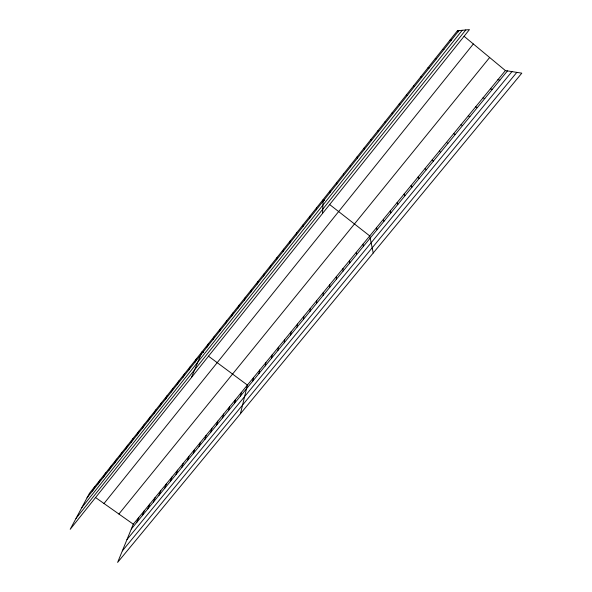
<?xml version="1.0" encoding="UTF-8"?>
<svg xmlns="http://www.w3.org/2000/svg" width="592" height="592" viewBox="0 0 592 592"><rect width="100%" height="100%" fill="white"/><g stroke="black" fill="none" stroke-linecap="round" stroke-linejoin="round"><path stroke-width="0.89" d="M329.759 287.312L329.766 284.663M329.899 192.711L329.907 191.038M323.151 295.364L323.232 292.633M322.544 213.446L323.188 199.482L324.594 200.584M316.579 303.37L316.727 300.558M310.038 311.34L310.252 308.447M316.357 209.723L316.513 207.873M303.533 319.258L303.822 316.291M309.638 218.167L309.868 216.228M297.058 327.139L297.421 324.098M290.628 334.976L291.049 331.86M302.956 226.558L303.259 224.531M284.227 342.775L284.715 339.579M277.855 350.531L278.418 347.26M296.311 234.906L296.688 232.789M271.521 358.249L272.142 354.904M265.223 365.923L265.912 362.504M289.71 243.201L290.154 241.011M258.956 373.552L259.703 370.067M283.139 251.459L283.649 249.18M252.717 381.144L253.531 377.592M240.441 413.734L247.397 385.074L208.354 356.095M276.597 259.673L277.189 257.305M240.478 396.055L241.418 392.363M234.469 403.374L235.468 399.615M270.1 267.836L270.759 265.386M228.49 410.656L229.548 406.83M263.632 275.961L264.358 273.43M222.54 417.9L223.658 414.008M216.62 425.108L217.797 421.149M257.202 284.042L257.994 281.429M210.73 432.286L211.966 428.26M204.869 439.419L206.164 435.327M250.808 292.071L251.667 289.384M199.038 446.516L200.392 442.365M244.444 300.063L245.369 297.295M193.244 453.583L194.65 449.372M187.472 460.613L188.929 456.336M238.117 308.018L239.109 305.169M181.722 467.606L183.246 463.27M176.009 474.569L177.585 470.174M231.827 315.921L232.878 312.998M170.326 481.496L171.946 477.041M164.665 488.385L166.345 483.871M225.567 323.787L226.684 320.79M159.033 495.245L160.765 490.672M153.432 502.068L155.215 497.435M219.336 331.609L220.52 328.538M147.852 508.861L149.695 504.169M213.142 339.394L214.385 336.241M142.309 515.617L144.196 510.874M136.782 522.344L138.72 517.541M206.978 347.134L208.288 343.915M505.398 70.574L133.281 524.179L117.623 562.4L521.804 73.164L505.398 70.574L464.061 36.267M191.394 377.6L202.22 351.537L203.581 352.551M194.886 362.334L196.315 358.967M188.944 369.793L190.432 366.359M183.039 377.215L184.586 373.707M177.163 384.6L178.762 381.026M171.31 391.948L172.975 388.308M165.494 399.26L167.21 395.545M159.707 406.526L161.483 402.752M153.95 413.764L155.777 409.923M148.215 420.964L150.102 417.057M142.517 428.127L144.455 424.153M136.841 435.253L138.831 431.22M131.195 442.35L133.237 438.25M125.578 449.402L127.672 445.243M119.991 456.425L122.137 452.207M114.426 463.41L116.631 459.133M108.898 470.366L111.148 466.022M103.393 477.285L105.687 472.882M97.909 484.167L100.263 479.705M92.456 491.02L94.853 486.498M457.416 30.754L89.481 493.254L70.196 529.3L469.434 29.6L457.416 30.754L458.748 31.857M87.031 497.835L458.926 30.606M81.726 507.758L462.211 30.296M76.005 518.444L465.778 29.948M104 503.511L473.341 43.971M118.896 514.019L489.651 57.505M131.291 529.033L507.462 70.899M126.977 539.556L511.947 71.61M122.337 550.893L516.816 72.379M449.987 40.093L451.4 40.064M442.601 49.38L443.919 49.454M435.253 58.615L436.489 58.8M497.894 79.728L499.863 80.157M427.949 67.791L429.096 68.087M490.428 88.822L492.3 89.355M483.005 97.865L484.789 98.509M420.69 76.923L421.741 77.323M475.628 106.863L477.322 107.603M413.468 86.003L414.437 86.499M468.294 115.81L469.893 116.654M460.998 124.697L462.507 125.645M406.29 95.023L407.17 95.63M95.297 497.361L133.281 524.179M453.738 133.548L455.167 134.591M329.515 204.432L369.748 235.927L373.226 253.006M446.523 142.339L447.863 143.486M399.149 104L399.948 104.71M439.353 151.086L440.603 152.329M392.045 112.924L392.762 113.731M432.219 159.781L433.381 161.12M425.123 168.431L426.203 169.86M384.985 121.797L385.614 122.707M418.063 177.03L419.062 178.555M411.048 185.585L411.965 187.205M377.97 130.625L378.517 131.631M404.07 194.087L404.906 195.804M370.984 139.401L371.45 140.504M397.128 202.553L397.883 204.351M390.232 210.967L390.905 212.854M364.043 148.126L364.428 149.325M383.364 219.329L383.956 221.312M376.534 227.654L377.052 229.718M357.139 156.799L357.45 158.101M350.279 165.434L350.501 166.826M362.992 244.163L363.355 246.398M356.28 252.347L356.562 254.671M343.449 174.011L343.597 175.498M349.598 260.495L349.805 262.9M342.953 268.59L343.094 271.084M336.656 182.551L336.73 184.127M336.345 276.649L336.411 279.224"/></g></svg>
